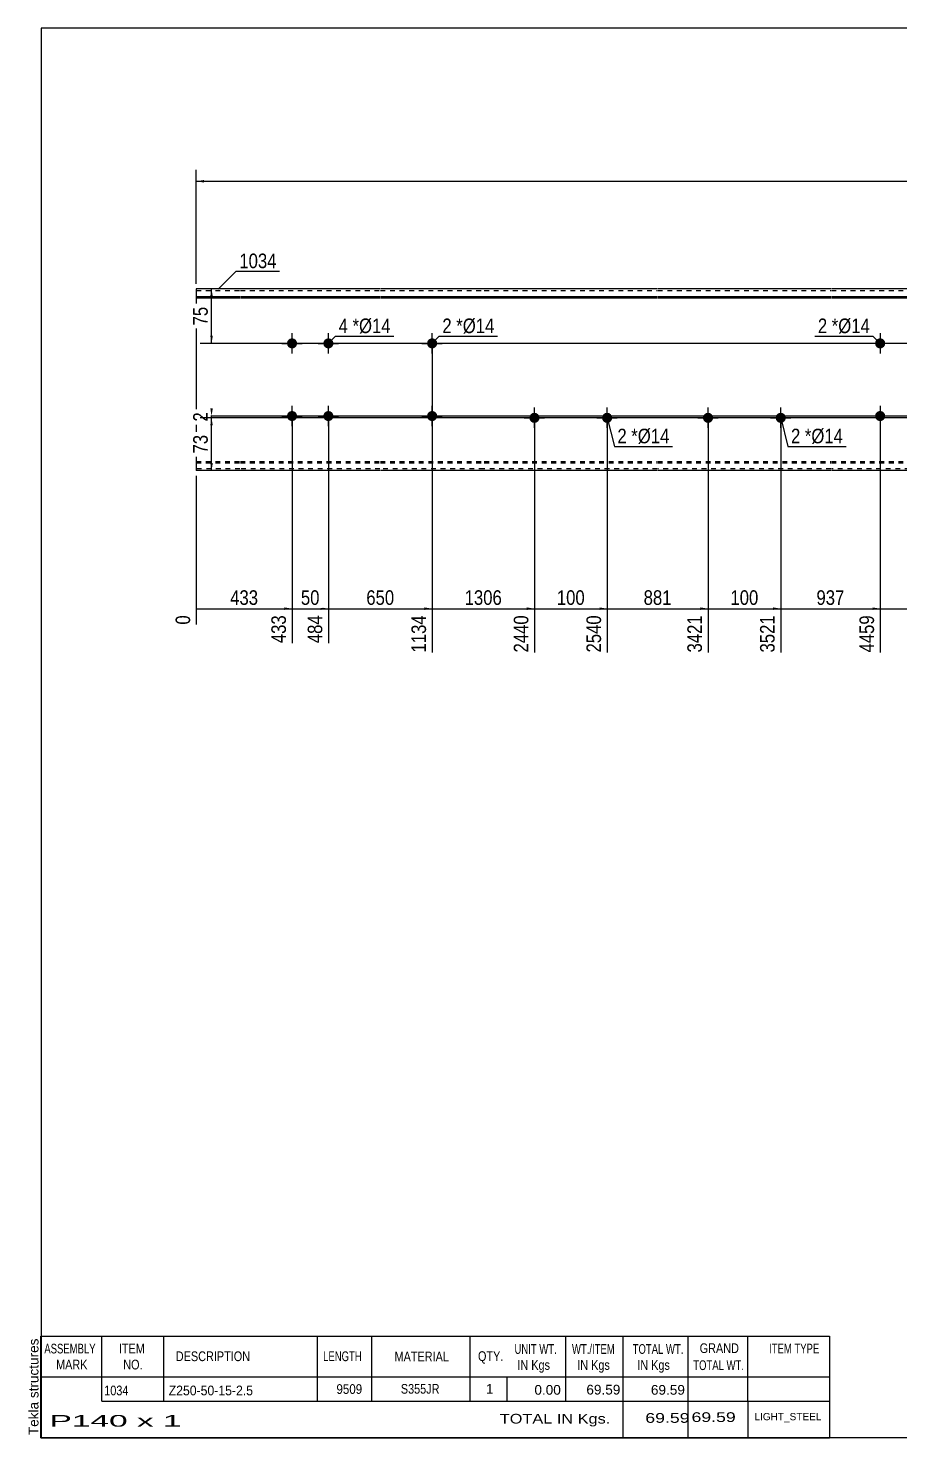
# Model space of a CAD drawing. Header units: millimetres. Extents: x -33 to 369, y -208 to 69.
# Drawn here: x -33 to 138.2, y -207.9 to 69.1 of the extents above; entities that cross this region are included whole.
import ezdxf

# ---------------------------------------------------------------- set-up
doc = ezdxf.new("R2010")
doc.units = ezdxf.units.MM
doc.linetypes.add('DXK_LINE_DOT1', pattern=[1.8814, 0.9407, -0.9407])
doc.styles.add('Arial', font='ARIAL.TTF', dxfattribs={"height": 0.2})
doc.styles.add('Arial Narrow', font='ARIALN.TTF', dxfattribs={"height": 0.2})

# ---------------------------------------------------------------- blocks, each defined once
blk = doc.blocks.new('Unknown-628700076-1200')
at = {"color": 5, "linetype": 'Continuous'}
for p, q in [((369.5, 69.08), (-30.5, 69.08)), ((-30.5, 69.08), (-30.5, -207.92)), ((369.5, -207.92), (369.5, 69.08)), ((-30.5, -207.92), (369.5, -207.92))]:
    blk.add_line(p, q, dxfattribs=at)
at = {"color": 174, "linetype": 'Continuous', "style": 'Arial'}
blk.add_text('Tekla structures', height=1.9102, rotation=90, dxfattribs=at).set_placement((-31, -207.42))
blk = doc.blocks.new('Bolt-628700076-1289 - 1220')
at = {"linetype": 'Continuous'}
for points in [[(135.34, 7.14, -1), (133.34, 7.14, -1)], [(135.34, -7.14, -1), (133.34, -7.14, -1)]]:
    blk.add_hatch(color=3, dxfattribs=at).paths.add_polyline_path(points)
at = {"color": 3, "linetype": 'Continuous'}
for p, q in [((134.34, 9.14), (134.34, 5.14)), ((136.34, 7.14), (132.34, 7.14)), ((134.34, -5.14), (134.34, -9.14)), ((136.34, -7.14), (132.34, -7.14))]:
    blk.add_line(p, q, dxfattribs=at)
blk = doc.blocks.new('Part-628700076-1363 - 1220')
at = {"color": 2, "linetype": 'Continuous'}
for p, q in [((8.57, 17.86), (0, 17.86)), ((0, 17.86), (0, -17.86)), ((36.09, 17.86), (8.67, 17.86)), ((56.47, 17.86), (36.19, 17.86)), ((90.57, 17.86), (56.57, 17.86)), ((124.67, 17.86), (90.67, 17.86)), ((143.91, 17.86), (124.77, 17.86)), ((178.01, 17.86), (144.01, 17.86)), ((212.11, 17.86), (178.11, 17.86)), ((232.49, 17.86), (212.21, 17.86)), ((252.87, 17.86), (232.59, 17.86)), ((296.68, 17.86), (252.97, 17.86)), ((317.05, 17.86), (296.78, 17.86)), ((330.86, 17.86), (317.15, 17.86)), ((330.86, -17.86), (330.86, 17.86)), ((0, 16.34), (8.57, 16.34)), ((0, 16.09), (8.57, 16.09)), ((8.67, 16.34), (36.09, 16.34)), ((8.67, 16.09), (36.09, 16.09)), ((36.19, 16.34), (56.47, 16.34)), ((36.19, 16.09), (56.47, 16.09)), ((56.57, 16.34), (90.57, 16.34)), ((56.57, 16.09), (90.57, 16.09)), ((90.67, 16.34), (124.67, 16.34)), ((90.67, 16.09), (124.67, 16.09)), ((124.77, 16.34), (143.91, 16.34)), ((124.77, 16.09), (143.91, 16.09)), ((144.01, 16.34), (178.01, 16.34)), ((144.01, 16.09), (178.01, 16.09)), ((178.11, 16.34), (212.11, 16.34)), ((178.11, 16.09), (212.11, 16.09)), ((212.21, 16.34), (232.49, 16.34)), ((212.21, 16.09), (232.49, 16.09)), ((232.59, 16.34), (252.87, 16.34)), ((232.59, 16.09), (252.87, 16.09)), ((252.97, 16.34), (296.68, 16.34)), ((252.97, 16.09), (296.68, 16.09)), ((296.78, 16.34), (317.05, 16.34)), ((296.78, 16.09), (317.05, 16.09)), ((317.15, 16.34), (330.86, 16.34)), ((317.15, 16.09), (330.86, 16.09)), ((8.57, -17.86), (0, -17.86)), ((36.09, -17.86), (8.67, -17.86)), ((56.47, -17.86), (36.19, -17.86)), ((90.57, -17.86), (56.57, -17.86)), ((124.67, -17.86), (90.67, -17.86)), ((143.91, -17.86), (124.77, -17.86)), ((178.01, -17.86), (144.01, -17.86)), ((212.11, -17.86), (178.11, -17.86)), ((232.49, -17.86), (212.21, -17.86)), ((252.87, -17.86), (232.59, -17.86)), ((296.68, -17.86), (252.97, -17.86)), ((317.05, -17.86), (296.78, -17.86)), ((330.86, -17.86), (317.15, -17.86))]:
    blk.add_line(p, q, dxfattribs=at)
at = {"color": 7, "linetype": 'DXK_LINE_DOT1'}
for p, q in [((0, 17.5), (8.57, 17.5)), ((8.67, 17.5), (36.09, 17.5)), ((36.19, 17.5), (56.47, 17.5)), ((56.57, 17.5), (90.57, 17.5)), ((90.67, 17.5), (124.67, 17.5)), ((124.77, 17.5), (143.91, 17.5)), ((144.01, 17.5), (178.01, 17.5)), ((178.11, 17.5), (212.11, 17.5)), ((212.21, 17.5), (232.49, 17.5)), ((232.59, 17.5), (252.87, 17.5)), ((252.97, 17.5), (296.68, 17.5)), ((296.78, 17.5), (317.05, 17.5)), ((317.15, 17.5), (330.86, 17.5)), ((0, -16.09), (8.57, -16.09)), ((0, -16.34), (8.57, -16.34)), ((8.67, -16.09), (36.09, -16.09)), ((8.67, -16.34), (36.09, -16.34)), ((36.19, -16.09), (56.47, -16.09)), ((36.19, -16.34), (56.47, -16.34)), ((56.57, -16.09), (90.57, -16.09)), ((56.57, -16.34), (90.57, -16.34)), ((90.67, -16.09), (124.67, -16.09)), ((90.67, -16.34), (124.67, -16.34)), ((124.77, -16.09), (143.91, -16.09)), ((124.77, -16.34), (143.91, -16.34)), ((144.01, -16.09), (178.01, -16.09)), ((144.01, -16.34), (178.01, -16.34)), ((178.11, -16.09), (212.11, -16.09)), ((178.11, -16.34), (212.11, -16.34)), ((212.21, -16.09), (232.49, -16.09)), ((212.21, -16.34), (232.49, -16.34)), ((232.59, -16.09), (252.87, -16.09)), ((232.59, -16.34), (252.87, -16.34)), ((252.97, -16.09), (296.68, -16.09)), ((252.97, -16.34), (296.68, -16.34)), ((296.78, -16.09), (317.05, -16.09)), ((296.78, -16.34), (317.05, -16.34)), ((317.15, -16.09), (330.86, -16.09)), ((317.15, -16.34), (330.86, -16.34)), ((8.57, -17.5), (0, -17.5)), ((36.09, -17.5), (8.67, -17.5)), ((56.47, -17.5), (36.19, -17.5)), ((90.57, -17.5), (56.57, -17.5)), ((124.67, -17.5), (90.67, -17.5)), ((143.91, -17.5), (124.77, -17.5)), ((178.01, -17.5), (144.01, -17.5)), ((212.11, -17.5), (178.11, -17.5)), ((232.49, -17.5), (212.21, -17.5)), ((252.87, -17.5), (232.59, -17.5)), ((296.68, -17.5), (252.97, -17.5)), ((317.05, -17.5), (296.78, -17.5)), ((330.86, -17.5), (317.15, -17.5))]:
    blk.add_line(p, q, dxfattribs=at)
blk = doc.blocks.new('Bolt-628700076-1373 - 1220')
at = {"linetype": 'Continuous'}
for points in [[(100.53, -6.49, -1), (100.53, -8.49, -1)], [(114.81, -6.49, -1), (114.81, -8.49, -1)]]:
    blk.add_hatch(color=3, dxfattribs=at).paths.add_polyline_path(points)
at = {"color": 3, "linetype": 'Continuous'}
for p, q in [((100.53, -9.49), (100.53, -5.49)), ((114.81, -9.49), (114.81, -5.49)), ((98.53, -7.49), (102.53, -7.49)), ((112.81, -7.49), (116.81, -7.49))]:
    blk.add_line(p, q, dxfattribs=at)
blk = doc.blocks.new('Bolt-628700076-1342 - 1220')
at = {"linetype": 'Continuous'}
for points in [[(45.33, 7.14, -1), (47.33, 7.14, -1)], [(45.33, -7.14, -1), (47.33, -7.14, -1)]]:
    blk.add_hatch(color=3, dxfattribs=at).paths.add_polyline_path(points)
at = {"color": 3, "linetype": 'Continuous'}
for p, q in [((46.33, 5.14), (46.33, 9.14)), ((44.33, 7.14), (48.33, 7.14)), ((46.33, -9.14), (46.33, -5.14)), ((44.33, -7.14), (48.33, -7.14))]:
    blk.add_line(p, q, dxfattribs=at)
blk = doc.blocks.new('Bolt-628700076-1347 - 1220')
at = {"linetype": 'Continuous'}
for points in [[(17.81, 7.14, -1), (19.81, 7.14, -1)], [(24.95, 7.14, -1), (26.95, 7.14, -1)], [(17.81, -7.14, -1), (19.81, -7.14, -1)], [(24.95, -7.14, -1), (26.95, -7.14, -1)]]:
    blk.add_hatch(color=3, dxfattribs=at).paths.add_polyline_path(points)
at = {"color": 3, "linetype": 'Continuous'}
for p, q in [((18.81, 5.14), (18.81, 9.14)), ((25.95, 5.14), (25.95, 9.14)), ((16.81, 7.14), (20.81, 7.14)), ((23.95, 7.14), (27.95, 7.14)), ((18.81, -9.14), (18.81, -5.14)), ((25.95, -9.14), (25.95, -5.14)), ((16.81, -7.14), (20.81, -7.14)), ((23.95, -7.14), (27.95, -7.14))]:
    blk.add_line(p, q, dxfattribs=at)
blk = doc.blocks.new('Bolt-628700076-1378 - 1220')
at = {"linetype": 'Continuous'}
for points in [[(66.43, -6.49, -1), (66.43, -8.49, -1)], [(80.71, -6.49, -1), (80.71, -8.49, -1)]]:
    blk.add_hatch(color=3, dxfattribs=at).paths.add_polyline_path(points)
at = {"color": 3, "linetype": 'Continuous'}
for p, q in [((66.43, -9.49), (66.43, -5.49)), ((80.71, -9.49), (80.71, -5.49)), ((64.43, -7.49), (68.43, -7.49)), ((78.71, -7.49), (82.71, -7.49))]:
    blk.add_line(p, q, dxfattribs=at)
blk = doc.blocks.new('StraightDimension-628700076-2639 - 1220')
at = {"linetype": 'Continuous'}
blk.add_hatch(color=7, dxfattribs=at).paths.add_polyline_path([(17.31, -44.75), (18.81, -45), (17.31, -45.25)])
at = {"color": 7, "linetype": 'Continuous'}
for p, q in [((18.81, -8.14), (18.81, -51.78)), ((0, -18.86), (0, -48.13)), ((0, -45), (18.81, -45))]:
    blk.add_line(p, q, dxfattribs=at)
at = {"color": 0}
blk.add_wipeout([(12.75, -44.85), (12.75, -40.65), (6.06, -40.65), (6.06, -44.85)], dxfattribs=at)
at = {"color": 0, "linetype": 'Continuous'}
blk.add_wipeout([(-0.6, -45.7), (-4.8, -45.7), (-4.8, -48.73), (-0.6, -48.73)], dxfattribs=at)
at = {"color": 3, "style": 'Arial Narrow'}
blk.add_text('433', height=2.863, dxfattribs=at).set_placement((6.66, -44.25))
at = {"color": 3, "linetype": 'Continuous', "style": 'Arial Narrow'}
blk.add_text('0', height=2.86, rotation=90.0002, dxfattribs=at).set_placement((-1.2, -48.13))
at = {"color": 0, "linetype": 'Continuous'}
blk.add_wipeout([(18.21, -45.7), (14.01, -45.7), (14.01, -52.38), (18.21, -52.38)], dxfattribs=at)
at = {"color": 3, "linetype": 'Continuous', "style": 'Arial Narrow'}
blk.add_text('433', height=2.863, rotation=90.0002, dxfattribs=at).set_placement((17.61, -51.78))
blk = doc.blocks.new('StraightDimension-628700076-2634 - 1220')
at = {"linetype": 'Continuous'}
blk.add_hatch(color=7, dxfattribs=at).paths.add_polyline_path([(99.03, -44.75), (100.53, -45), (99.03, -45.25)])
at = {"color": 7, "linetype": 'Continuous'}
for p, q in [((80.71, -8.49), (80.71, -53.61)), ((100.53, -8.49), (100.53, -53.61)), ((80.71, -45), (100.53, -45))]:
    blk.add_line(p, q, dxfattribs=at)
at = {"color": 0}
blk.add_wipeout([(93.96, -44.85), (93.96, -40.65), (87.28, -40.65), (87.28, -44.85)], dxfattribs=at)
at = {"color": 0, "linetype": 'Continuous'}
blk.add_wipeout([(99.93, -45.7), (95.73, -45.7), (95.73, -54.21), (99.93, -54.21)], dxfattribs=at)
at = {"color": 3, "style": 'Arial Narrow'}
blk.add_text('881', height=2.863, dxfattribs=at).set_placement((87.88, -44.25))
at = {"color": 3, "linetype": 'Continuous', "style": 'Arial Narrow'}
blk.add_text('3421', height=2.863, rotation=90.0002, dxfattribs=at).set_placement((99.33, -53.61))
blk = doc.blocks.new('StraightDimension-628700076-2638 - 1220')
at = {"linetype": 'Continuous'}
blk.add_hatch(color=7, dxfattribs=at).paths.add_polyline_path([(24.45, -44.75), (25.95, -45), (24.45, -45.25)])
at = {"color": 7, "linetype": 'Continuous'}
for p, q in [((18.81, -8.14), (18.81, -51.78)), ((25.95, -8.14), (25.95, -51.78)), ((18.81, -45), (25.95, -45))]:
    blk.add_line(p, q, dxfattribs=at)
at = {"color": 0}
blk.add_wipeout([(24.81, -44.85), (24.81, -40.65), (19.95, -40.65), (19.95, -44.85)], dxfattribs=at)
at = {"color": 3, "style": 'Arial Narrow'}
blk.add_text('50', height=2.863, dxfattribs=at).set_placement((20.55, -44.25))
at = {"color": 0, "linetype": 'Continuous'}
blk.add_wipeout([(25.35, -45.7), (21.15, -45.7), (21.15, -52.38), (25.35, -52.38)], dxfattribs=at)
at = {"color": 3, "linetype": 'Continuous', "style": 'Arial Narrow'}
blk.add_text('484', height=2.863, rotation=90.0002, dxfattribs=at).set_placement((24.75, -51.78))
blk = doc.blocks.new('StraightDimension-628700076-2635 - 1220')
at = {"linetype": 'Continuous'}
blk.add_hatch(color=7, dxfattribs=at).paths.add_polyline_path([(79.21, -44.75), (80.71, -45), (79.21, -45.25)])
at = {"color": 7, "linetype": 'Continuous'}
for p, q in [((66.43, -8.49), (66.43, -53.61)), ((80.71, -8.49), (80.71, -53.61)), ((66.43, -45), (80.71, -45))]:
    blk.add_line(p, q, dxfattribs=at)
at = {"color": 0}
blk.add_wipeout([(76.91, -44.85), (76.91, -40.65), (70.23, -40.65), (70.23, -44.85)], dxfattribs=at)
at = {"color": 3, "style": 'Arial Narrow'}
blk.add_text('100', height=2.863, dxfattribs=at).set_placement((70.83, -44.25))
at = {"color": 0, "linetype": 'Continuous'}
blk.add_wipeout([(80.11, -45.7), (75.91, -45.7), (75.91, -54.21), (80.11, -54.21)], dxfattribs=at)
at = {"color": 3, "linetype": 'Continuous', "style": 'Arial Narrow'}
blk.add_text('2540', height=2.863, rotation=90.0002, dxfattribs=at).set_placement((79.51, -53.61))
blk = doc.blocks.new('StraightDimension-628700076-1395 - 1220')
at = {"linetype": 'Continuous'}
for points in [[(1.5, 38.75), (0, 39), (1.5, 39.25)], [(329.36, 39.25), (330.86, 39), (329.36, 38.75)]]:
    blk.add_hatch(color=7, dxfattribs=at).paths.add_polyline_path(points)
at = {"color": 7, "linetype": 'Continuous'}
for p, q in [((0, 18.86), (0, 41.25)), ((0, 39), (330.86, 39)), ((330.86, 18.86), (330.86, 41.25))]:
    blk.add_line(p, q, dxfattribs=at)
at = {"color": 0}
blk.add_wipeout([(169.69, 39.15), (169.69, 43.35), (161.17, 43.35), (161.17, 39.15)], dxfattribs=at)
at = {"color": 3, "style": 'Arial Narrow'}
blk.add_text('9509', height=2.863, dxfattribs=at).set_placement((161.77, 39.75))
blk = doc.blocks.new('StraightDimension-628700076-1426 - 1220')
at = {"linetype": 'Continuous'}
for points in [[(2.75, 16.36), (3, 17.86), (3.25, 16.36)], [(3.25, 8.64), (3, 7.14), (2.75, 8.64)]]:
    blk.add_hatch(color=7, dxfattribs=at).paths.add_polyline_path(points)
at = {"color": 7, "linetype": 'Continuous'}
for p, q in [((17.81, 17.86), (0.75, 17.86)), ((3, 7.14), (3, 17.86)), ((221.35, 7.14), (0.75, 7.14))]:
    blk.add_line(p, q, dxfattribs=at)
at = {"color": 0}
blk.add_wipeout([(2.85, 14.93), (-1.35, 14.93), (-1.35, 10.07), (2.85, 10.07)], dxfattribs=at)
at = {"color": 3, "style": 'Arial Narrow'}
blk.add_text('75', height=2.863, rotation=90.0002, dxfattribs=at).set_placement((2.25, 10.67))
blk = doc.blocks.new('StraightDimension-628700076-2402 - 1220')
at = {"linetype": 'Continuous'}
for points in [[(3.25, -5.64), (3, -7.14), (2.75, -5.64)], [(2.75, -8.99), (3, -7.49), (3.25, -8.99)]]:
    blk.add_hatch(color=7, dxfattribs=at).paths.add_polyline_path(points)
at = {"color": 7, "linetype": 'Continuous'}
for p, q in [((221.35, -7.14), (0.75, -7.14)), ((186.97, -7.49), (0.75, -7.49)), ((3, -7.49), (3, -7.14))]:
    blk.add_line(p, q, dxfattribs=at)
at = {"color": 0}
blk.add_wipeout([(2.85, -5.8), (-1.35, -5.8), (-1.35, -8.83), (2.85, -8.83)], dxfattribs=at)
at = {"color": 3, "style": 'Arial Narrow'}
blk.add_text('2', height=2.86, rotation=90.0002, dxfattribs=at).set_placement((2.25, -8.23))
blk = doc.blocks.new('StraightDimension-628700076-2403 - 1220')
at = {"linetype": 'Continuous'}
for points in [[(2.75, -8.99), (3, -7.49), (3.25, -8.99)], [(3.25, -16.36), (3, -17.86), (2.75, -16.36)]]:
    blk.add_hatch(color=7, dxfattribs=at).paths.add_polyline_path(points)
at = {"color": 7, "linetype": 'Continuous'}
for p, q in [((186.97, -7.49), (0.75, -7.49)), ((3, -17.86), (3, -7.49)), ((17.81, -17.86), (0.75, -17.86))]:
    blk.add_line(p, q, dxfattribs=at)
at = {"color": 0}
blk.add_wipeout([(2.85, -10.25), (-1.35, -10.25), (-1.35, -15.1), (2.85, -15.1)], dxfattribs=at)
at = {"color": 3, "style": 'Arial Narrow'}
blk.add_text('73', height=2.863, rotation=90.0002, dxfattribs=at).set_placement((2.25, -14.5))
blk = doc.blocks.new('StraightDimension-628700076-2631 - 1220')
at = {"linetype": 'Continuous'}
blk.add_hatch(color=7, dxfattribs=at).paths.add_polyline_path([(152.37, -44.75), (153.87, -45), (152.37, -45.25)])
at = {"color": 7, "linetype": 'Continuous'}
for p, q in [((134.34, -8.14), (134.34, -53.61)), ((153.87, -8.49), (153.87, -53.61)), ((134.34, -45), (153.87, -45))]:
    blk.add_line(p, q, dxfattribs=at)
at = {"color": 0}
blk.add_wipeout([(147.45, -44.85), (147.45, -40.65), (140.76, -40.65), (140.76, -44.85)], dxfattribs=at)
at = {"color": 0, "linetype": 'Continuous'}
blk.add_wipeout([(153.27, -45.7), (149.07, -45.7), (149.07, -54.21), (153.27, -54.21)], dxfattribs=at)
at = {"color": 3, "style": 'Arial Narrow'}
blk.add_text('937', height=2.863, dxfattribs=at).set_placement((141.36, -44.25))
at = {"color": 3, "linetype": 'Continuous', "style": 'Arial Narrow'}
blk.add_text('5396', height=2.863, rotation=90.0002, dxfattribs=at).set_placement((152.67, -53.61))
blk = doc.blocks.new('StraightDimension-628700076-2632 - 1220')
at = {"linetype": 'Continuous'}
blk.add_hatch(color=7, dxfattribs=at).paths.add_polyline_path([(132.84, -44.75), (134.34, -45), (132.84, -45.25)])
at = {"color": 7, "linetype": 'Continuous'}
for p, q in [((134.34, -8.14), (134.34, -53.61)), ((114.81, -8.49), (114.81, -53.61)), ((114.81, -45), (134.34, -45))]:
    blk.add_line(p, q, dxfattribs=at)
at = {"color": 0}
blk.add_wipeout([(127.92, -44.85), (127.92, -40.65), (121.23, -40.65), (121.23, -44.85)], dxfattribs=at)
at = {"color": 0, "linetype": 'Continuous'}
blk.add_wipeout([(133.74, -45.7), (129.54, -45.7), (129.54, -54.21), (133.74, -54.21)], dxfattribs=at)
at = {"color": 3, "style": 'Arial Narrow'}
blk.add_text('937', height=2.863, dxfattribs=at).set_placement((121.83, -44.25))
at = {"color": 3, "linetype": 'Continuous', "style": 'Arial Narrow'}
blk.add_text('4459', height=2.863, rotation=90.0002, dxfattribs=at).set_placement((133.14, -53.61))
blk = doc.blocks.new('StraightDimension-628700076-2633 - 1220')
at = {"linetype": 'Continuous'}
blk.add_hatch(color=7, dxfattribs=at).paths.add_polyline_path([(113.31, -44.75), (114.81, -45), (113.31, -45.25)])
at = {"color": 7, "linetype": 'Continuous'}
for p, q in [((100.53, -8.49), (100.53, -53.61)), ((114.81, -8.49), (114.81, -53.61)), ((100.53, -45), (114.81, -45))]:
    blk.add_line(p, q, dxfattribs=at)
at = {"color": 0}
blk.add_wipeout([(111.01, -44.85), (111.01, -40.65), (104.33, -40.65), (104.33, -44.85)], dxfattribs=at)
at = {"color": 3, "style": 'Arial Narrow'}
blk.add_text('100', height=2.863, dxfattribs=at).set_placement((104.93, -44.25))
at = {"color": 0, "linetype": 'Continuous'}
blk.add_wipeout([(114.21, -45.7), (110.01, -45.7), (110.01, -54.21), (114.21, -54.21)], dxfattribs=at)
at = {"color": 3, "linetype": 'Continuous', "style": 'Arial Narrow'}
blk.add_text('3521', height=2.863, rotation=90.0002, dxfattribs=at).set_placement((113.61, -53.61))
blk = doc.blocks.new('StraightDimension-628700076-2636 - 1220')
at = {"linetype": 'Continuous'}
blk.add_hatch(color=7, dxfattribs=at).paths.add_polyline_path([(64.93, -44.75), (66.43, -45), (64.93, -45.25)])
at = {"color": 7, "linetype": 'Continuous'}
for p, q in [((46.33, 6.14), (46.33, -53.61)), ((66.43, -8.49), (66.43, -53.61)), ((46.33, -45), (66.43, -45))]:
    blk.add_line(p, q, dxfattribs=at)
at = {"color": 0}
blk.add_wipeout([(60.63, -44.85), (60.63, -40.65), (52.12, -40.65), (52.12, -44.85)], dxfattribs=at)
at = {"color": 3, "style": 'Arial Narrow'}
blk.add_text('1306', height=2.863, dxfattribs=at).set_placement((52.72, -44.25))
at = {"color": 0, "linetype": 'Continuous'}
blk.add_wipeout([(65.83, -45.7), (61.63, -45.7), (61.63, -54.21), (65.83, -54.21)], dxfattribs=at)
at = {"color": 3, "linetype": 'Continuous', "style": 'Arial Narrow'}
blk.add_text('2440', height=2.863, rotation=90.0002, dxfattribs=at).set_placement((65.23, -53.61))
blk = doc.blocks.new('StraightDimension-628700076-2637 - 1220')
at = {"linetype": 'Continuous'}
blk.add_hatch(color=7, dxfattribs=at).paths.add_polyline_path([(44.83, -44.75), (46.33, -45), (44.83, -45.25)])
at = {"color": 7, "linetype": 'Continuous'}
for p, q in [((46.33, 6.14), (46.33, -53.61)), ((25.95, -8.14), (25.95, -51.78)), ((25.95, -45), (46.33, -45))]:
    blk.add_line(p, q, dxfattribs=at)
at = {"color": 0}
blk.add_wipeout([(39.48, -44.85), (39.48, -40.65), (32.8, -40.65), (32.8, -44.85)], dxfattribs=at)
at = {"color": 0, "linetype": 'Continuous'}
blk.add_wipeout([(45.73, -45.7), (41.53, -45.7), (41.53, -54.21), (45.73, -54.21)], dxfattribs=at)
at = {"color": 3, "style": 'Arial Narrow'}
blk.add_text('650', height=2.863, dxfattribs=at).set_placement((33.4, -44.25))
at = {"color": 3, "linetype": 'Continuous', "style": 'Arial Narrow'}
blk.add_text('1134', height=2.863, rotation=90.0002, dxfattribs=at).set_placement((45.13, -53.61))
blk = doc.blocks.new('CBS_BOM-628700076-2877')
at = {"color": 7, "linetype": 'Continuous'}
for p, q in [((-30.54, -195.95), (-30.54, -187.95)), ((-30.53, -187.95), (124.39, -187.95)), ((-18.54, -195.95), (-18.54, -187.95)), ((-6.35, -195.95), (-6.35, -187.95)), ((23.82, -195.95), (23.82, -187.95)), ((34.5, -195.95), (34.5, -187.95)), ((53.81, -195.95), (53.81, -187.95)), ((72.62, -195.95), (72.62, -187.95)), ((83.83, -195.95), (83.83, -187.95)), ((96.61, -195.95), (96.61, -187.95)), ((108.36, -195.95), (108.36, -187.95)), ((124.39, -187.96), (124.38, -195.94)), ((-30.54, -195.95), (124.39, -195.95)), ((-30.54, -200.75), (-30.54, -195.95)), ((-18.54, -200.75), (-18.54, -195.95)), ((-6.35, -200.75), (-6.35, -195.95)), ((23.82, -200.75), (23.82, -195.95)), ((34.5, -200.75), (34.5, -195.95)), ((53.81, -200.75), (53.81, -195.95)), ((61.08, -200.75), (61.08, -195.95)), ((72.62, -200.75), (72.62, -195.95)), ((83.83, -200.75), (83.83, -195.95)), ((96.61, -200.75), (96.61, -195.95)), ((108.38, -200.75), (108.38, -195.95)), ((124.39, -195.95), (124.39, -200.75)), ((-30.54, -207.95), (-30.54, -200.77)), ((-18.54, -200.75), (124.39, -200.75)), ((83.83, -207.95), (83.83, -200.77)), ((96.61, -207.95), (96.61, -200.77)), ((108.42, -207.95), (108.42, -200.77)), ((124.39, -200.75), (124.39, -207.95)), ((-30.54, -207.95), (124.39, -207.95))]:
    blk.add_line(p, q, dxfattribs=at)
at = {"color": 3, "linetype": 'Continuous', "style": 'Arial'}
for s, height, width, p in [('ASSEMBLY', 1.91, 0.7, (-29.85, -191.37)), ('ITEM', 1.91, 0.8, (-15.21, -191.37)), ('DESCRIPTION', 1.9102, 0.8, (-4.02, -192.88)), ('LENGTH', 1.91, 0.7, (24.92, -192.88)), ('MATERIAL', 1.91, 0.8, (38.95, -192.93)), ('QTY.', 1.91, 0.8, (55.34, -192.85)), ('UNIT WT.', 1.91, 0.7, (62.51, -191.45)), ('WT./ITEM', 1.91, 0.7, (73.8, -191.45)), ('TOTAL WT.', 1.91, 0.7, (85.73, -191.45)), ('GRAND', 1.91, 0.8, (98.89, -191.29)), ('ITEM TYPE', 1.91, 0.7, (112.52, -191.37)), ('MARK', 1.91, 0.8, (-27.54, -194.51)), ('NO.', 1.91, 0.8, (-14.35, -194.51)), ('IN Kgs', 1.91, 0.8, (63.08, -194.59)), ('IN Kgs', 1.91, 0.8, (74.84, -194.59)), ('IN Kgs', 1.91, 0.8, (86.63, -194.59)), ('TOTAL WT.', 1.91, 0.7, (97.63, -194.63))]:
    blk.add_text(s, height=height, dxfattribs=dict(at, width=width)).set_placement(p)
at = {"color": 7, "linetype": 'Continuous', "style": 'Arial'}
for s, height, width, p in [('1034', 1.91, 0.8, (-18.08, -199.6)), ('Z250-50-15-2.5', 1.9102, 0.9, (-5.41, -199.6)), ('9509', 1.91, 0.85, (27.54, -199.32)), ('S355JR', 1.91, 0.8, (40.18, -199.28))]:
    blk.add_text(s, height=height, dxfattribs=dict(at, width=width)).set_placement(p)
for s, p in [('1', (56.9, -199.28)), ('0.00', (66.42, -199.48)), ('69.59', (76.63, -199.44)), ('69.59', (89.31, -199.48))]:
    blk.add_text(s, height=1.91, dxfattribs=at).set_placement(p)
at = {"color": 6, "linetype": 'Continuous', "style": 'Arial'}
for s, height, width, p in [('P140 x 1', 2.292, 2.05, (-28.81, -205.76)), ('TOTAL IN Kgs.', 1.9102, 1.2, (59.62, -205.15)), ('69.59', 1.91, 1.3, (88.21, -205)), ('69.59', 1.91, 1.3, (97.29, -204.84))]:
    blk.add_text(s, height=height, dxfattribs=dict(at, width=width)).set_placement(p)
blk.add_text('LIGHT_STEEL', height=1.4135, dxfattribs=at).set_placement((109.64, -204.49))
blk = doc.blocks.new('Mark-628700076-1285 - 1220')
at = {"color": 0}
blk.add_wipeout([(123.93, 9.16), (123.93, 12.16), (122.11, 12.16), (122.11, 9.16)], dxfattribs=at)
blk.add_wipeout([(123.93, 9.16), (123.93, 12.16), (122.11, 12.16), (122.11, 9.16)], dxfattribs=at)
blk.add_wipeout([(126.11, 9.16), (126.11, 12.16), (124.83, 12.16), (124.83, 9.16)], dxfattribs=at)
blk.add_wipeout([(126.11, 9.16), (126.11, 12.16), (124.83, 12.16), (124.83, 9.16)], dxfattribs=at)
at = {"color": 3, "style": 'Arial Narrow'}
blk.add_text('2', height=2.86, dxfattribs=at).set_placement((122.11, 9.16))
at = {"color": 0}
blk.add_wipeout([(132.33, 9.16), (132.33, 12.16), (126.11, 12.16), (126.11, 9.16)], dxfattribs=at)
blk.add_wipeout([(132.33, 9.16), (132.33, 12.16), (126.11, 12.16), (126.11, 9.16)], dxfattribs=at)
at = {"color": 7, "linetype": 'Continuous'}
for p in [(121.51, 8.56), (134.34, 7.14)]:
    blk.add_line(p, (132.93, 8.56), dxfattribs=at)
at = {"color": 3, "style": 'Arial Narrow'}
for s, height, p in [('*', 2.86, (124.83, 9.16)), ('Ø14', 2.863, (126.11, 9.16))]:
    blk.add_text(s, height=height, dxfattribs=at).set_placement(p)
blk = doc.blocks.new('Mark-628700076-1338 - 1220')
at = {"color": 0}
blk.add_wipeout([(50.17, 9.16), (50.17, 12.16), (48.34, 12.16), (48.34, 9.16)], dxfattribs=at)
blk.add_wipeout([(50.17, 9.16), (50.17, 12.16), (48.34, 12.16), (48.34, 9.16)], dxfattribs=at)
at = {"color": 7, "linetype": 'Continuous'}
blk.add_line((46.33, 7.14), (47.74, 8.56), dxfattribs=at)
at = {"color": 0}
blk.add_wipeout([(52.35, 9.16), (52.35, 12.16), (51.07, 12.16), (51.07, 9.16)], dxfattribs=at)
blk.add_wipeout([(52.35, 9.16), (52.35, 12.16), (51.07, 12.16), (51.07, 9.16)], dxfattribs=at)
at = {"color": 3, "style": 'Arial Narrow'}
blk.add_text('2', height=2.86, dxfattribs=at).set_placement((48.34, 9.16))
at = {"color": 0}
blk.add_wipeout([(58.56, 9.16), (58.56, 12.16), (52.35, 12.16), (52.35, 9.16)], dxfattribs=at)
blk.add_wipeout([(58.56, 9.16), (58.56, 12.16), (52.35, 12.16), (52.35, 9.16)], dxfattribs=at)
at = {"color": 7, "linetype": 'Continuous'}
blk.add_line((47.74, 8.56), (59.16, 8.56), dxfattribs=at)
at = {"color": 3, "style": 'Arial Narrow'}
for s, height, p in [('*', 2.86, (51.07, 9.16)), ('Ø14', 2.863, (52.35, 9.16))]:
    blk.add_text(s, height=height, dxfattribs=at).set_placement(p)
blk = doc.blocks.new('Mark-628700076-1343 - 1220')
at = {"color": 0}
blk.add_wipeout([(29.8, 9.16), (29.8, 12.16), (27.97, 12.16), (27.97, 9.16)], dxfattribs=at)
blk.add_wipeout([(29.8, 9.16), (29.8, 12.16), (27.97, 12.16), (27.97, 9.16)], dxfattribs=at)
at = {"color": 7, "linetype": 'Continuous'}
blk.add_line((25.95, 7.14), (27.37, 8.56), dxfattribs=at)
at = {"color": 0}
blk.add_wipeout([(31.97, 9.16), (31.97, 12.16), (30.7, 12.16), (30.7, 9.16)], dxfattribs=at)
blk.add_wipeout([(31.97, 9.16), (31.97, 12.16), (30.7, 12.16), (30.7, 9.16)], dxfattribs=at)
at = {"color": 3, "style": 'Arial Narrow'}
blk.add_text('4', height=2.86, dxfattribs=at).set_placement((27.97, 9.16))
at = {"color": 0}
blk.add_wipeout([(38.19, 9.16), (38.19, 12.16), (31.97, 12.16), (31.97, 9.16)], dxfattribs=at)
blk.add_wipeout([(38.19, 9.16), (38.19, 12.16), (31.97, 12.16), (31.97, 9.16)], dxfattribs=at)
at = {"color": 7, "linetype": 'Continuous'}
blk.add_line((27.37, 8.56), (38.79, 8.56), dxfattribs=at)
at = {"color": 3, "style": 'Arial Narrow'}
for s, height, p in [('*', 2.86, (30.7, 9.16)), ('Ø14', 2.863, (31.97, 9.16))]:
    blk.add_text(s, height=height, dxfattribs=at).set_placement(p)
blk = doc.blocks.new('Mark-628700076-1359 - 1220')
at = {"color": 0}
blk.add_wipeout([(15.77, 21.92), (15.77, 24.92), (8.46, 24.92), (8.46, 21.92)], dxfattribs=at)
blk.add_wipeout([(15.77, 21.92), (15.77, 24.92), (8.46, 24.92), (8.46, 21.92)], dxfattribs=at)
at = {"color": 7, "linetype": 'Continuous'}
for p, q in [((4.32, 17.79), (7.86, 21.32)), ((7.86, 21.32), (16.37, 21.32))]:
    blk.add_line(p, q, dxfattribs=at)
at = {"color": 3, "style": 'Arial Narrow'}
blk.add_text('1034', height=2.863, dxfattribs=at).set_placement((8.46, 21.92))
blk = doc.blocks.new('Mark-628700076-1369 - 1220')
at = {"color": 0}
blk.add_wipeout([(118.65, -12.5), (118.65, -9.5), (116.83, -9.5), (116.83, -12.5)], dxfattribs=at)
blk.add_wipeout([(118.65, -12.5), (118.65, -9.5), (116.83, -9.5), (116.83, -12.5)], dxfattribs=at)
at = {"color": 7, "linetype": 'Continuous'}
blk.add_line((114.81, -7.49), (116.23, -13.1), dxfattribs=at)
at = {"color": 0}
blk.add_wipeout([(120.83, -12.5), (120.83, -9.5), (119.55, -9.5), (119.55, -12.5)], dxfattribs=at)
blk.add_wipeout([(120.83, -12.5), (120.83, -9.5), (119.55, -9.5), (119.55, -12.5)], dxfattribs=at)
at = {"color": 3, "style": 'Arial Narrow'}
blk.add_text('2', height=2.86, dxfattribs=at).set_placement((116.83, -12.5))
at = {"color": 0}
blk.add_wipeout([(127.04, -12.5), (127.04, -9.5), (120.83, -9.5), (120.83, -12.5)], dxfattribs=at)
blk.add_wipeout([(127.04, -12.5), (127.04, -9.5), (120.83, -9.5), (120.83, -12.5)], dxfattribs=at)
at = {"color": 7, "linetype": 'Continuous'}
blk.add_line((116.23, -13.1), (127.64, -13.1), dxfattribs=at)
at = {"color": 3, "style": 'Arial Narrow'}
for s, height, p in [('*', 2.86, (119.55, -12.5)), ('Ø14', 2.863, (120.83, -12.5))]:
    blk.add_text(s, height=height, dxfattribs=at).set_placement(p)
blk = doc.blocks.new('Mark-628700076-1374 - 1220')
at = {"color": 0}
blk.add_wipeout([(84.55, -12.5), (84.55, -9.5), (82.73, -9.5), (82.73, -12.5)], dxfattribs=at)
blk.add_wipeout([(84.55, -12.5), (84.55, -9.5), (82.73, -9.5), (82.73, -12.5)], dxfattribs=at)
at = {"color": 7, "linetype": 'Continuous'}
blk.add_line((80.71, -7.49), (82.13, -13.1), dxfattribs=at)
at = {"color": 0}
blk.add_wipeout([(86.73, -12.5), (86.73, -9.5), (85.45, -9.5), (85.45, -12.5)], dxfattribs=at)
blk.add_wipeout([(86.73, -12.5), (86.73, -9.5), (85.45, -9.5), (85.45, -12.5)], dxfattribs=at)
at = {"color": 3, "style": 'Arial Narrow'}
blk.add_text('2', height=2.86, dxfattribs=at).set_placement((82.73, -12.5))
at = {"color": 0}
blk.add_wipeout([(92.94, -12.5), (92.94, -9.5), (86.73, -9.5), (86.73, -12.5)], dxfattribs=at)
blk.add_wipeout([(92.94, -12.5), (92.94, -9.5), (86.73, -9.5), (86.73, -12.5)], dxfattribs=at)
at = {"color": 7, "linetype": 'Continuous'}
blk.add_line((82.13, -13.1), (93.54, -13.1), dxfattribs=at)
at = {"color": 3, "style": 'Arial Narrow'}
for s, height, p in [('*', 2.86, (85.45, -12.5)), ('Ø14', 2.863, (86.73, -12.5))]:
    blk.add_text(s, height=height, dxfattribs=at).set_placement(p)

msp = doc.modelspace()

# ---------------------------------------------------------------- block references
for name in ['Unknown-628700076-1200', 'Part-628700076-1363 - 1220', 'Bolt-628700076-1347 - 1220', 'Bolt-628700076-1342 - 1220', 'Bolt-628700076-1289 - 1220', 'Bolt-628700076-1378 - 1220', 'Bolt-628700076-1373 - 1220', 'CBS_BOM-628700076-2877']:
    msp.add_blockref(name, (0, 0))

# ---------------------------------------------------------------- next in the draw order: block references
for name in ['StraightDimension-628700076-1395 - 1220', 'StraightDimension-628700076-2639 - 1220', 'StraightDimension-628700076-2634 - 1220']:
    msp.add_blockref(name, (0, 0))

# ---------------------------------------------------------------- next in the draw order: block references
for name in ['StraightDimension-628700076-1426 - 1220', 'StraightDimension-628700076-2638 - 1220', 'StraightDimension-628700076-2635 - 1220']:
    msp.add_blockref(name, (0, 0))

# ---------------------------------------------------------------- next in the draw order: block references
for name in ['Mark-628700076-1359 - 1220', 'Mark-628700076-1285 - 1220', 'StraightDimension-628700076-2402 - 1220']:
    msp.add_blockref(name, (0, 0))

# ---------------------------------------------------------------- next in the draw order: block references
msp.add_blockref('StraightDimension-628700076-2403 - 1220', (0, 0))

# ---------------------------------------------------------------- next in the draw order: block references
for name in ['StraightDimension-628700076-2636 - 1220', 'Mark-628700076-1374 - 1220', 'StraightDimension-628700076-2631 - 1220']:
    msp.add_blockref(name, (0, 0))

# ---------------------------------------------------------------- next in the draw order: block references
for name in ['StraightDimension-628700076-2637 - 1220', 'StraightDimension-628700076-2632 - 1220']:
    msp.add_blockref(name, (0, 0))

# ---------------------------------------------------------------- next in the draw order: block references
for name in ['Mark-628700076-1343 - 1220', 'Mark-628700076-1338 - 1220', 'StraightDimension-628700076-2633 - 1220']:
    msp.add_blockref(name, (0, 0))

# ---------------------------------------------------------------- next in the draw order: block references
msp.add_blockref('Mark-628700076-1369 - 1220', (0, 0))

doc.saveas('drawing.dxf')
